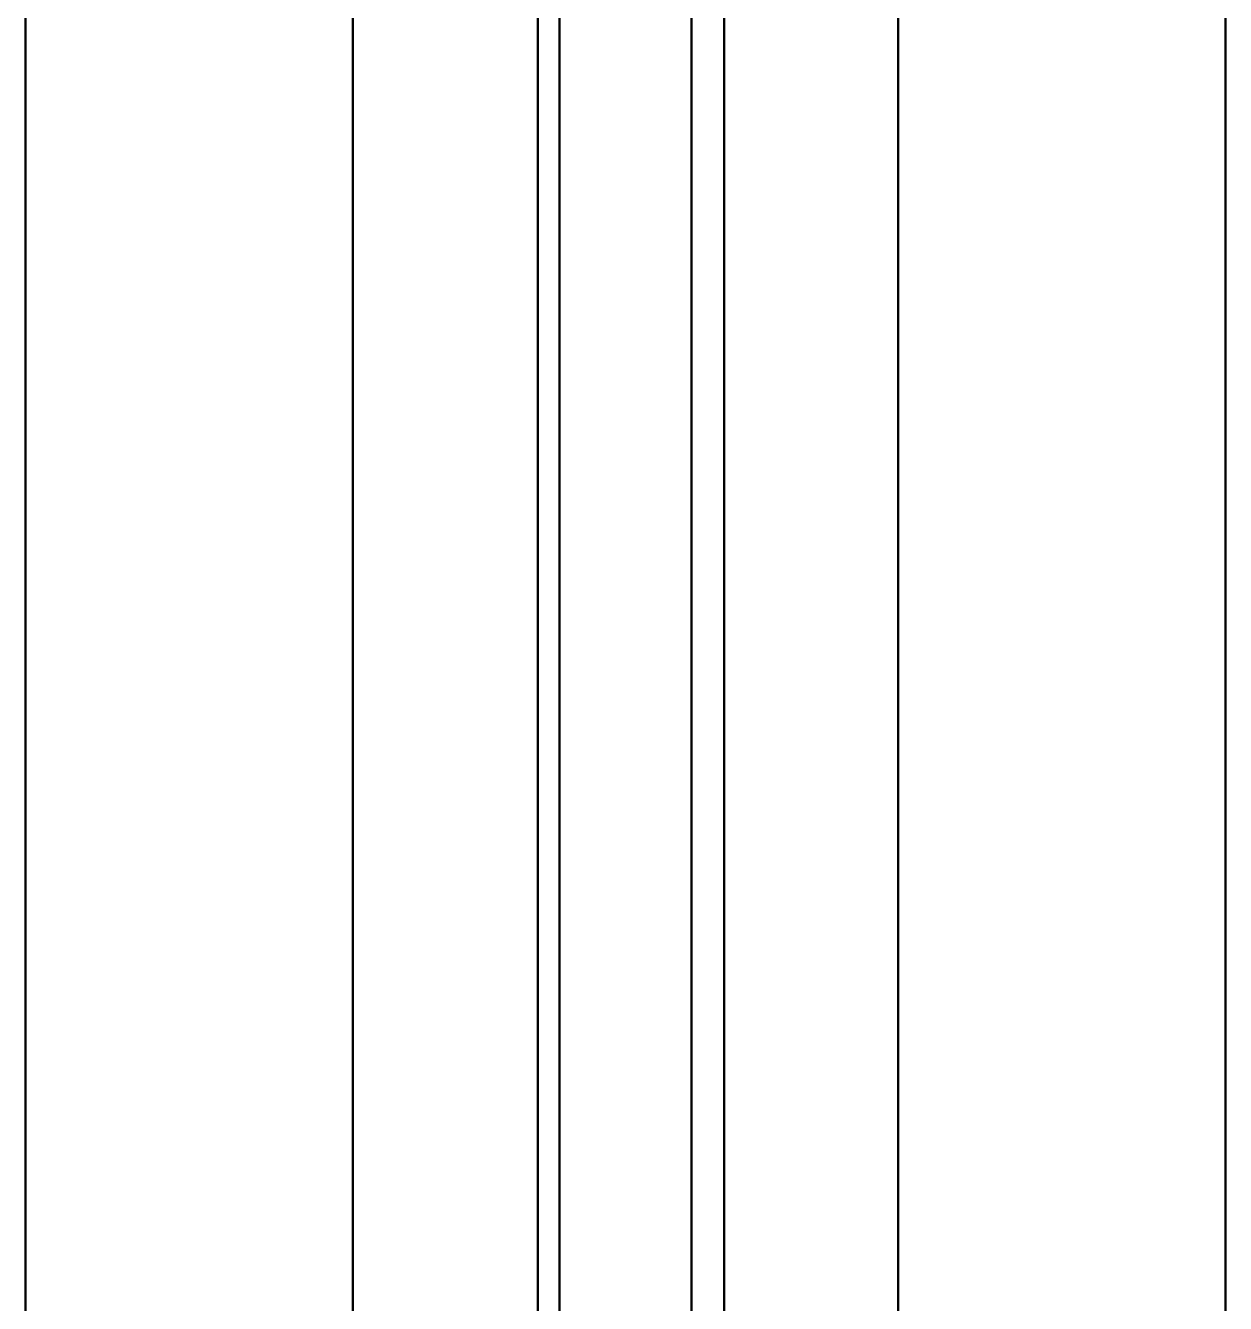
# Model space of a CAD drawing. Header units: millimetres. Extents: x 0 to 6720, y 0 to 4752.
# Drawn here: x 6056.2 to 6111.2, y 1804.6 to 1863.2 of the extents above; entities that cross this region are included whole.
import ezdxf

# ---------------------------------------------------------------- set-up
doc = ezdxf.new("R2010")
doc.units = ezdxf.units.MM
doc.header["$LTSCALE"] = 16
doc.layers.add('Widoczne (ISO)', color=7, linetype='Continuous', lineweight=50)

msp = doc.modelspace()

# ---------------------------------------------------------------- linework, layer by layer
at = {"layer": 'Widoczne (ISO)'}
for p, q in [((6056.157, 2054.073), (6056.157, 1758.073)), ((6079.633, 1885.073), (6079.633, 1772.048)), ((6080.633, 1773.048), (6080.633, 1885.073)), ((6086.682, 1885.073), (6086.682, 1773.048)), ((6088.182, 1771.548), (6088.182, 1885.073)), ((6096.157, 1885.073), (6096.157, 1758.073)), ((6071.157, 1884.923), (6071.157, 1758.073)), ((6111.157, 1876.073), (6111.157, 1758.073))]:
    msp.add_line(p, q, dxfattribs=at)

doc.saveas('drawing.dxf')
